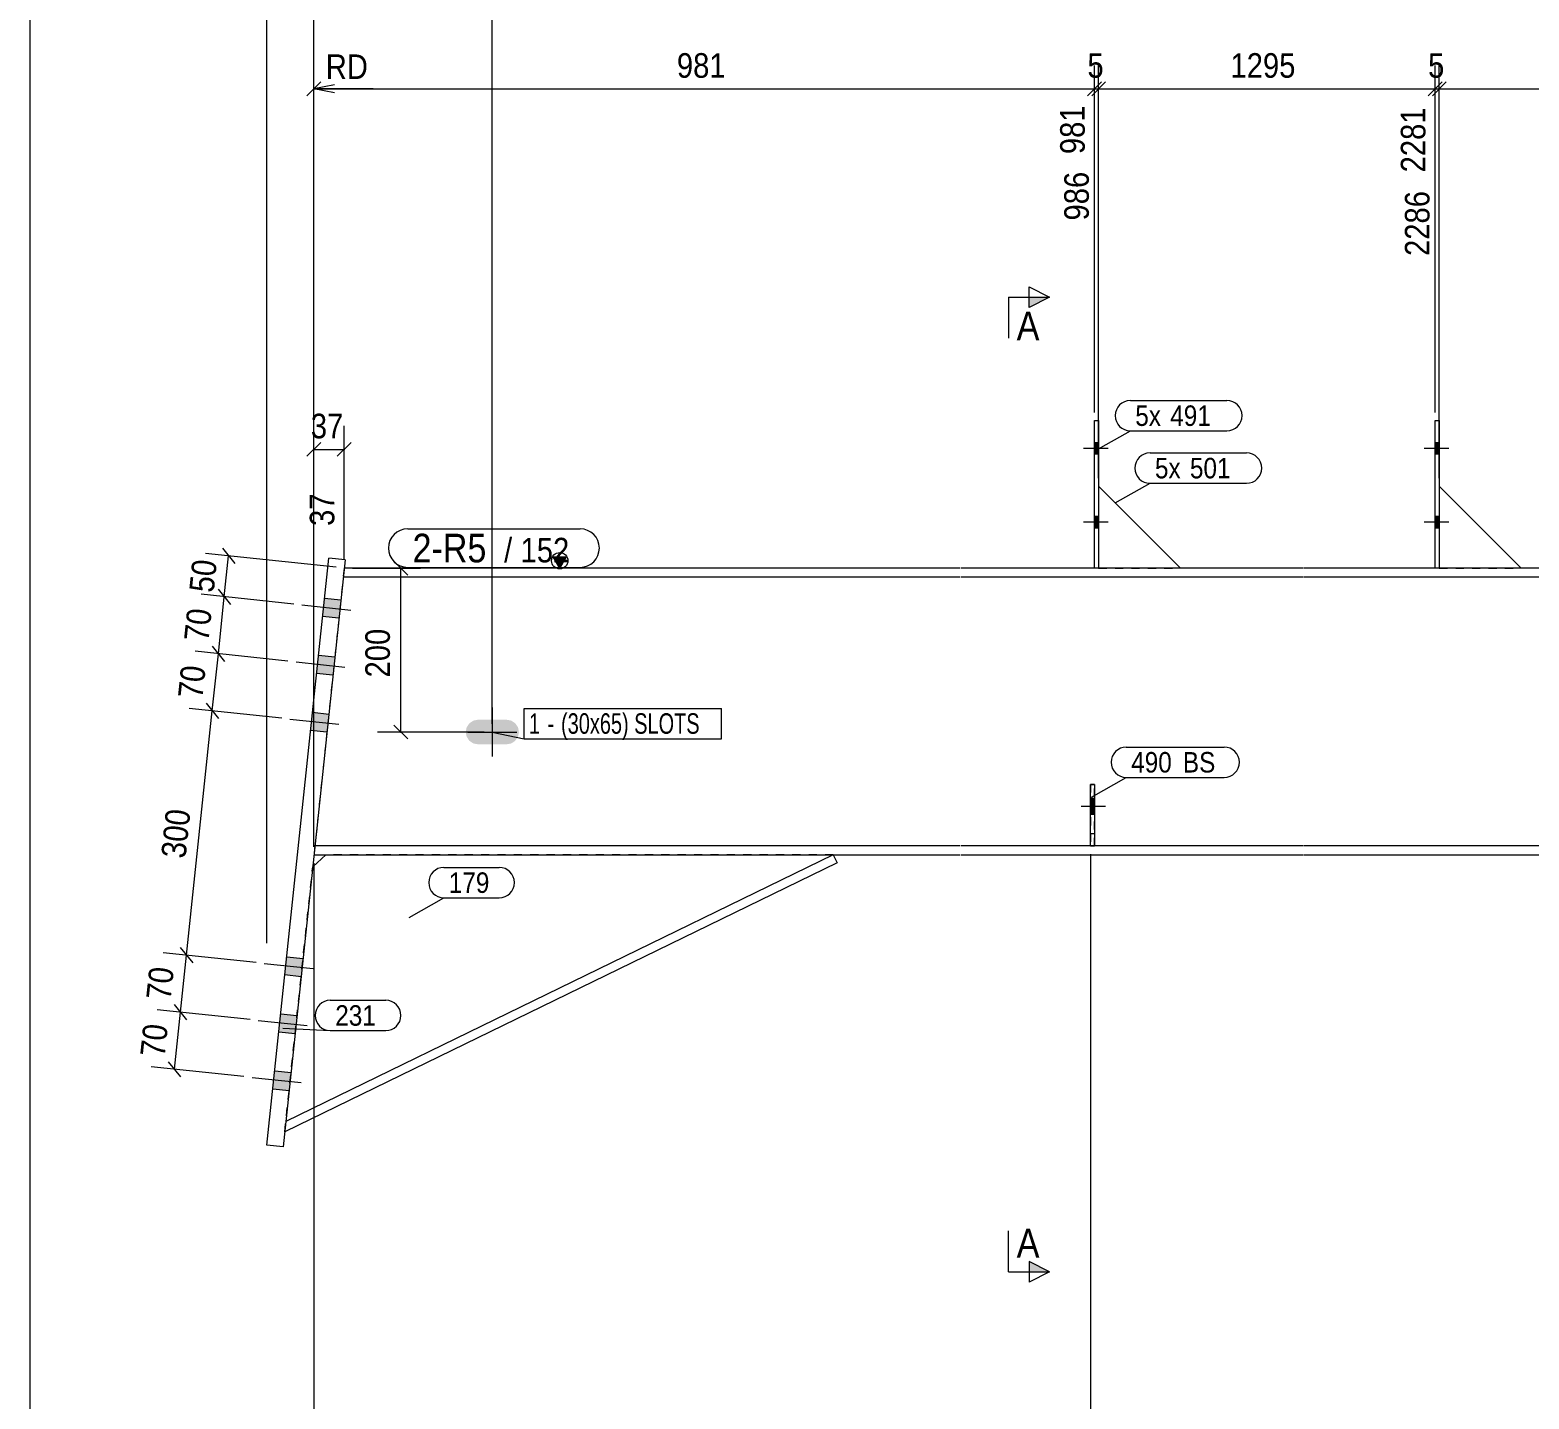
# Model space of a CAD drawing. Header units: millimetres. Extents: x 2 to 579, y 1 to 405.
# Drawn here: x 5 to 188, y 137.1 to 304.2 of the extents above; entities that cross this region are included whole.
import ezdxf

# ---------------------------------------------------------------- set-up
doc = ezdxf.new("R2010")
doc.units = ezdxf.units.MM
for name, pattern in [('XKITLINE00', [0]), ('XKITLINE01', [4, 1, -1, 1, -1]), ('XKITLINE02', [4, 2, -2])]:
    doc.linetypes.add(name, pattern=pattern)
for name, color, linetype, lineweight in [('Bolt', 3, 'Continuous', 0), ('BoltMark', 7, 'Continuous', 0), ('Dimensions', 7, 'Continuous', 0), ('DrawingSheet', 5, 'Continuous', 0), ('Part', 2, 'Continuous', 0), ('PartMark', 7, 'Continuous', 0), ('Section', 6, 'Continuous', 0)]:
    doc.layers.add(name, color=color, linetype=linetype, lineweight=lineweight)
doc.styles.add('ARIAL', font='ARIAL.TTF')
doc.styles.add('ARIAL_NARROW', font='ARIALN.TTF')

# ---------------------------------------------------------------- blocks, each defined once
blk = doc.blocks.new('*A3')
at = {"layer": 'Bolt'}
blk.add_hatch(color=3, dxfattribs=at).paths.add_polyline_path([(59.68, 217.04), (59.11, 217.15), (58.62, 217.48), (58.3, 217.97), (58.18, 218.54), (58.3, 219.11), (58.62, 219.6), (59.11, 219.93), (59.68, 220.04), (63.18, 220.04), (63.76, 219.93), (64.24, 219.6), (64.57, 219.11), (64.68, 218.54), (64.57, 217.97), (64.24, 217.48), (63.76, 217.15), (63.18, 217.04)], flags=17)
at = {"layer": 'Bolt', "color": 3, "linetype": 'XKITLINE00', "lineweight": 0}
for p, q in [((61.43, 221.54), (61.43, 215.54)), ((58.43, 218.54), (64.43, 218.54))]:
    blk.add_line(p, q, dxfattribs=at)
blk = doc.blocks.new('*A8')
at = {"layer": 'Bolt', "color": 3, "linetype": 'XKITLINE02', "lineweight": 0}
for p, q in [((134.94, 210.42), (134.44, 210.42)), ((136.29, 209.44), (133.29, 209.44)), ((134.94, 208.46), (134.44, 208.46))]:
    blk.add_line(p, q, dxfattribs=at)
blk = doc.blocks.new('*A9')
at = {"layer": 'Bolt'}
blk.add_hatch(color=3, dxfattribs=at).paths.add_polyline_path([(134.94, 208.46), (134.44, 208.46), (134.44, 210.42), (134.94, 210.42)], flags=17)
at = {"layer": 'Bolt', "color": 3, "linetype": 'XKITLINE00', "lineweight": 0}
for p, q in [((134.94, 210.42), (134.44, 210.42)), ((136.29, 209.44), (133.29, 209.44)), ((134.94, 208.46), (134.44, 208.46))]:
    blk.add_line(p, q, dxfattribs=at)
blk = doc.blocks.new('*A11')
at = {"layer": 'Bolt'}
for points in [[(176.52, 253.84), (177.02, 253.84), (177.02, 252.44), (176.52, 252.44)], [(176.52, 253.84), (177.02, 253.84), (177.02, 252.44), (176.52, 252.44)], [(176.52, 244.84), (177.02, 244.84), (177.02, 243.44), (176.52, 243.44)], [(176.52, 244.84), (177.02, 244.84), (177.02, 243.44), (176.52, 243.44)]]:
    blk.add_hatch(color=3, dxfattribs=at).paths.add_polyline_path(points, flags=17)
at = {"layer": 'Bolt', "color": 3, "linetype": 'XKITLINE00', "lineweight": 0}
for p, q in [((178.18, 253.14), (175.18, 253.14)), ((178.18, 253.14), (175.18, 253.14)), ((177.02, 253.84), (176.52, 253.84)), ((177.02, 253.84), (176.52, 253.84)), ((177.02, 252.44), (176.52, 252.44)), ((177.02, 252.44), (176.52, 252.44)), ((178.18, 244.14), (175.18, 244.14)), ((178.18, 244.14), (175.18, 244.14)), ((177.02, 244.84), (176.52, 244.84)), ((177.02, 244.84), (176.52, 244.84)), ((177.02, 243.44), (176.52, 243.44)), ((177.02, 243.44), (176.52, 243.44))]:
    blk.add_line(p, q, dxfattribs=at)
blk = doc.blocks.new('*A14')
at = {"layer": 'Bolt'}
for points in [[(134.94, 253.84), (135.44, 253.84), (135.44, 252.44), (134.94, 252.44)], [(134.94, 253.84), (135.44, 253.84), (135.44, 252.44), (134.94, 252.44)], [(134.94, 244.84), (135.44, 244.84), (135.44, 243.44), (134.94, 243.44)], [(134.94, 244.84), (135.44, 244.84), (135.44, 243.44), (134.94, 243.44)]]:
    blk.add_hatch(color=3, dxfattribs=at).paths.add_polyline_path(points, flags=17)
at = {"layer": 'Bolt', "color": 3, "linetype": 'XKITLINE00', "lineweight": 0}
for p, q in [((136.6, 253.14), (133.6, 253.14)), ((136.6, 253.14), (133.6, 253.14)), ((135.44, 253.84), (134.94, 253.84)), ((135.44, 253.84), (134.94, 253.84)), ((135.44, 252.44), (134.94, 252.44)), ((135.44, 252.44), (134.94, 252.44)), ((136.6, 244.14), (133.6, 244.14)), ((136.6, 244.14), (133.6, 244.14)), ((135.44, 244.84), (134.94, 244.84)), ((135.44, 244.84), (134.94, 244.84)), ((135.44, 243.44), (134.94, 243.44)), ((135.44, 243.44), (134.94, 243.44))]:
    blk.add_line(p, q, dxfattribs=at)
blk = doc.blocks.new('*A15')
at = {"layer": 'Bolt'}
for points in [[(42.71, 232.47), (40.72, 232.68), (40.95, 234.87), (42.94, 234.66)], [(42.71, 232.47), (40.72, 232.68), (40.95, 234.87), (42.94, 234.66)], [(41.98, 225.51), (39.99, 225.72), (40.22, 227.91), (42.21, 227.7)], [(41.98, 225.51), (39.99, 225.72), (40.22, 227.91), (42.21, 227.7)], [(41.24, 218.55), (39.25, 218.76), (39.48, 220.95), (41.47, 220.74)], [(41.24, 218.55), (39.25, 218.76), (39.48, 220.95), (41.47, 220.74)], [(38.1, 188.72), (36.11, 188.93), (36.34, 191.11), (38.33, 190.91)], [(38.1, 188.72), (36.11, 188.93), (36.34, 191.11), (38.33, 190.91)], [(37.36, 181.76), (35.37, 181.97), (35.6, 184.15), (37.59, 183.94)], [(37.36, 181.76), (35.37, 181.97), (35.6, 184.15), (37.59, 183.94)], [(36.63, 174.79), (34.64, 175), (34.87, 177.19), (36.86, 176.98)], [(36.63, 174.79), (34.64, 175), (34.87, 177.19), (36.86, 176.98)]]:
    blk.add_hatch(color=3, dxfattribs=at).paths.add_polyline_path(points, flags=17)
at = {"layer": 'Bolt', "color": 3, "linetype": 'XKITLINE00', "lineweight": 0}
for p, q in [((40.95, 234.87), (42.94, 234.66)), ((40.95, 234.87), (42.94, 234.66)), ((38.2, 234.06), (44.17, 233.43)), ((38.2, 234.06), (44.17, 233.43)), ((40.72, 232.68), (42.71, 232.47)), ((40.72, 232.68), (42.71, 232.47)), ((37.47, 227.09), (43.43, 226.47)), ((37.47, 227.09), (43.43, 226.47)), ((40.22, 227.91), (42.21, 227.7)), ((40.22, 227.91), (42.21, 227.7)), ((39.99, 225.72), (41.98, 225.51)), ((39.99, 225.72), (41.98, 225.51)), ((36.73, 220.13), (42.7, 219.5)), ((36.73, 220.13), (42.7, 219.5)), ((39.48, 220.95), (41.47, 220.74)), ((39.48, 220.95), (41.47, 220.74)), ((39.25, 218.76), (41.24, 218.55)), ((39.25, 218.76), (41.24, 218.55)), ((33.59, 190.3), (39.55, 189.67)), ((33.59, 190.3), (39.55, 189.67)), ((36.34, 191.11), (38.33, 190.91)), ((36.34, 191.11), (38.33, 190.91)), ((36.11, 188.93), (38.1, 188.72)), ((36.11, 188.93), (38.1, 188.72)), ((32.85, 183.34), (38.82, 182.71)), ((32.85, 183.34), (38.82, 182.71)), ((35.6, 184.15), (37.59, 183.94)), ((35.6, 184.15), (37.59, 183.94)), ((35.37, 181.97), (37.36, 181.76)), ((35.37, 181.97), (37.36, 181.76)), ((32.12, 176.38), (38.08, 175.75)), ((32.12, 176.38), (38.08, 175.75)), ((34.87, 177.19), (36.86, 176.98)), ((34.87, 177.19), (36.86, 176.98)), ((34.64, 175), (36.63, 174.79)), ((34.64, 175), (36.63, 174.79))]:
    blk.add_line(p, q, dxfattribs=at)
blk = doc.blocks.new('*A17')
at = {"layer": 'Part'}
blk.add_hatch(color=2, dxfattribs=at).paths.add_polyline_path([(68.86, 239.94), (70.46, 239.94), (69.66, 238.54)], flags=17)
at = {"layer": 'Part', "color": 2, "linetype": 'XKITLINE00', "lineweight": 0}
for p, q in [((69.66, 238.54), (68.86, 239.94)), ((68.86, 239.94), (70.46, 239.94)), ((70.46, 239.94), (69.66, 238.54)), ((118.54, 238.54), (43.35, 238.54)), ((160.44, 238.54), (118.64, 238.54)), ((202.02, 238.54), (160.54, 238.54)), ((118.54, 237.44), (43.23, 237.44)), ((160.44, 237.44), (118.64, 237.44)), ((202.02, 237.44), (160.54, 237.44)), ((39.66, 203.54), (118.54, 203.54)), ((118.54, 204.64), (39.77, 204.64)), ((160.44, 204.64), (118.64, 204.64)), ((118.64, 203.54), (160.44, 203.54)), ((202.02, 204.64), (160.54, 204.64)), ((160.54, 203.54), (202.02, 203.54))]:
    blk.add_line(p, q, dxfattribs=at)
at = {"layer": 'Part', "color": 7, "linetype": 'XKITLINE01', "lineweight": 0}
blk.add_line((43.35, 238.54), (39.66, 203.54), dxfattribs=at)
at = {"layer": 'Part', "color": 2, "linetype": 'XKITLINE00', "lineweight": 0}
blk.add_circle((69.66, 239.44), 1, dxfattribs=at)
blk = doc.blocks.new('*A23')
at = {"layer": 'Part', "color": 7, "linetype": 'XKITLINE01', "lineweight": 0}
for p, q in [((134.44, 212.14), (134.44, 204.64)), ((134.94, 212.14), (134.44, 212.14)), ((134.94, 204.64), (134.94, 212.14)), ((134.44, 206.14), (134.94, 206.14)), ((134.44, 204.64), (134.94, 204.64))]:
    blk.add_line(p, q, dxfattribs=at)
blk = doc.blocks.new('*A24')
at = {"layer": 'Part', "color": 2, "linetype": 'XKITLINE00', "lineweight": 0}
for p, q in [((134.44, 204.64), (134.44, 212.14)), ((134.44, 212.14), (134.94, 212.14)), ((134.94, 212.14), (134.94, 204.64))]:
    blk.add_line(p, q, dxfattribs=at)
at = {"layer": 'Part', "color": 7, "linetype": 'XKITLINE01', "lineweight": 0}
for p, q in [((134.44, 206.14), (134.94, 206.14)), ((134.94, 204.64), (134.44, 204.64))]:
    blk.add_line(p, q, dxfattribs=at)
blk = doc.blocks.new('*A26')
at = {"layer": 'Part', "color": 2, "linetype": 'XKITLINE00', "lineweight": 0}
blk.add_line((187.02, 238.54), (177.02, 248.54), dxfattribs=at)
at = {"layer": 'Part', "color": 7, "linetype": 'XKITLINE01', "lineweight": 0}
for p, q in [((177.02, 248.54), (177.02, 238.54)), ((177.02, 238.54), (187.02, 238.54))]:
    blk.add_line(p, q, dxfattribs=at)
blk = doc.blocks.new('*A27')
at = {"layer": 'Part', "color": 2, "linetype": 'XKITLINE00', "lineweight": 0}
for p, q in [((176.52, 238.54), (176.52, 256.54)), ((176.52, 256.54), (177.02, 256.54)), ((177.02, 256.54), (177.02, 238.54))]:
    blk.add_line(p, q, dxfattribs=at)
at = {"layer": 'Part', "color": 7, "linetype": 'XKITLINE01', "lineweight": 0}
blk.add_line((177.02, 238.54), (176.52, 238.54), dxfattribs=at)
blk = doc.blocks.new('*A32')
at = {"layer": 'Part', "color": 2, "linetype": 'XKITLINE00', "lineweight": 0}
blk.add_line((145.44, 238.54), (135.44, 248.54), dxfattribs=at)
at = {"layer": 'Part', "color": 7, "linetype": 'XKITLINE01', "lineweight": 0}
for p, q in [((135.44, 248.54), (135.44, 238.54)), ((135.44, 238.54), (145.44, 238.54))]:
    blk.add_line(p, q, dxfattribs=at)
blk = doc.blocks.new('*A33')
at = {"layer": 'Part', "color": 2, "linetype": 'XKITLINE00', "lineweight": 0}
for p, q in [((134.94, 238.54), (134.94, 256.54)), ((134.94, 256.54), (135.44, 256.54)), ((135.44, 256.54), (135.44, 238.54))]:
    blk.add_line(p, q, dxfattribs=at)
at = {"layer": 'Part', "color": 7, "linetype": 'XKITLINE01', "lineweight": 0}
blk.add_line((135.44, 238.54), (134.94, 238.54), dxfattribs=at)
blk = doc.blocks.new('*A34')
at = {"layer": 'Part', "color": 2, "linetype": 'XKITLINE00', "lineweight": 0}
for p, q in [((33.91, 168.14), (41.47, 239.75)), ((43.46, 239.54), (41.47, 239.75)), ((43.46, 239.54), (35.9, 167.93)), ((35.9, 167.93), (33.91, 168.14))]:
    blk.add_line(p, q, dxfattribs=at)
blk = doc.blocks.new('*A35')
at = {"layer": 'Part', "color": 2, "linetype": 'XKITLINE00', "lineweight": 0}
for p, q in [((103.05, 203.54), (36.23, 171.02)), ((39.51, 202.09), (41.12, 203.54)), ((103.05, 203.54), (103.54, 202.56)), ((103.54, 202.56), (36.09, 169.73))]:
    blk.add_line(p, q, dxfattribs=at)
at = {"layer": 'Part', "color": 7, "linetype": 'XKITLINE01', "lineweight": 0}
for p, q in [((103.05, 203.54), (41.12, 203.54)), ((36.09, 169.73), (39.51, 202.09))]:
    blk.add_line(p, q, dxfattribs=at)
blk = doc.blocks.new('*A82')
at = {"layer": 'DrawingSheet', "color": 5, "linetype": 'XKITLINE00', "lineweight": 0}
blk.add_line((5, 405), (5, 5), dxfattribs=at)
blk = doc.blocks.new('*A90')
at = {"layer": 'Dimensions', "color": 7, "linetype": 'XKITLINE00', "lineweight": 0}
blk.add_line((33.91, 192.77), (33.91, 343.89), dxfattribs=at)
blk = doc.blocks.new('*A91')
at = {"layer": 'Dimensions', "color": 7, "linetype": 'XKITLINE00', "lineweight": 0}
for p, q in [((33.91, 192.77), (33.91, 331.89)), ((39.66, 204.54), (39.66, 331.89)), ((34.76, 329.89), (33.07, 328.19)), ((40.51, 329.89), (38.81, 328.19)), ((33.91, 329.04), (39.66, 329.04))]:
    blk.add_line(p, q, dxfattribs=at)
at = {"layer": 'Dimensions', "color": 3}
for p in [(33.91, 329.04), (39.66, 329.04)]:
    blk.add_point(p, dxfattribs=at)
at = {"layer": 'Dimensions', "color": 3, "style": 'ARIAL', "width": 0.85}
blk.add_text('57', height=3, dxfattribs=at).set_placement((34.56, 330.39))
blk = doc.blocks.new('*A92')
at = {"layer": 'Dimensions', "color": 7, "linetype": 'XKITLINE00', "lineweight": 0}
for p, q in [((37.21, 234.16), (25.89, 235.36)), ((27.96, 235.99), (29.47, 234.12)), ((27.99, 228.09), (28.72, 235.06)), ((27.23, 229.03), (28.74, 227.16)), ((36.47, 227.2), (25.15, 228.39))]:
    blk.add_line(p, q, dxfattribs=at)
at = {"layer": 'Dimensions', "color": 3}
for p in [(28.72, 235.06), (27.99, 228.09)]:
    blk.add_point(p, dxfattribs=at)
at = {"layer": 'Dimensions', "color": 3, "style": 'ARIAL', "width": 0.85}
blk.add_text('70', height=3, rotation=83.9784, dxfattribs=at).set_placement((26.78, 229.5))
blk = doc.blocks.new('*A93')
at = {"layer": 'Dimensions', "color": 7, "linetype": 'XKITLINE00', "lineweight": 0}
for p, q in [((42.36, 238.65), (26.41, 240.33)), ((28.49, 240.96), (30, 239.1)), ((28.72, 235.06), (29.24, 240.03)), ((37.21, 234.16), (25.89, 235.36)), ((27.96, 235.99), (29.47, 234.12))]:
    blk.add_line(p, q, dxfattribs=at)
at = {"layer": 'Dimensions', "color": 3}
for p in [(29.24, 240.03), (28.72, 235.06)]:
    blk.add_point(p, dxfattribs=at)
at = {"layer": 'Dimensions', "color": 3, "style": 'ARIAL', "width": 0.85}
blk.add_text('50', height=3, rotation=83.9784, dxfattribs=at).set_placement((27.41, 235.47))
blk = doc.blocks.new('*A94')
at = {"layer": 'PartMark', "color": 7, "linetype": 'XKITLINE00', "lineweight": 0}
for p, q in [((41.66, 185.8), (48.42, 185.8)), ((35.86, 182.4), (41.66, 182.1)), ((41.66, 182.1), (48.42, 182.1))]:
    blk.add_line(p, q, dxfattribs=at)
for centre, start, end in [((41.66, 183.95), 90, 270), ((48.42, 183.95), 270, 90)]:
    blk.add_arc(centre, 1.85, start, end, dxfattribs=at)
at = {"layer": 'PartMark', "color": 3, "style": 'ARIAL', "width": 0.85}
blk.add_text('231', height=2.5, dxfattribs=at).set_placement((42.26, 182.7))
blk = doc.blocks.new('*A95')
at = {"layer": 'PartMark', "color": 7, "linetype": 'XKITLINE00', "lineweight": 0}
for p, q in [((55.52, 202.01), (62.28, 202.01)), ((51.28, 195.92), (55.52, 198.31)), ((55.52, 198.31), (62.28, 198.31))]:
    blk.add_line(p, q, dxfattribs=at)
for centre, start, end in [((55.52, 200.16), 90, 270), ((62.28, 200.16), 270, 90)]:
    blk.add_arc(centre, 1.85, start, end, dxfattribs=at)
at = {"layer": 'PartMark', "color": 3, "style": 'ARIAL', "width": 0.85}
blk.add_text('179', height=2.5, dxfattribs=at).set_placement((56.12, 198.91))
blk = doc.blocks.new('*A98')
at = {"layer": 'PartMark', "color": 7, "linetype": 'XKITLINE00', "lineweight": 0}
for p, q in [((51.1, 243.34), (72.15, 243.34)), ((51.1, 238.64), (72.15, 238.64))]:
    blk.add_line(p, q, dxfattribs=at)
for centre, start, end in [((51.1, 240.99), 90, 270), ((72.15, 240.99), 270, 90)]:
    blk.add_arc(centre, 2.35, start, end, dxfattribs=at)
at = {"layer": 'PartMark', "color": 1, "style": 'ARIAL', "width": 0.85}
blk.add_text('2-R5', height=3.5, dxfattribs=at).set_placement((51.7, 239.24))
at = {"layer": 'PartMark', "color": 3, "style": 'ARIAL', "width": 0.85}
for s, p in [('/', (62.87, 239.24)), ('152', (64.88, 239.24))]:
    blk.add_text(s, height=3, dxfattribs=at).set_placement(p)
blk = doc.blocks.new('*A99')
at = {"layer": 'PartMark', "color": 7, "linetype": 'XKITLINE00', "lineweight": 0}
for p, q in [((141.71, 252.6), (153.49, 252.6)), ((137.47, 246.51), (141.71, 248.9)), ((141.71, 248.9), (153.49, 248.9))]:
    blk.add_line(p, q, dxfattribs=at)
for centre, start, end in [((141.71, 250.75), 90, 270), ((153.49, 250.75), 270, 90)]:
    blk.add_arc(centre, 1.85, start, end, dxfattribs=at)
at = {"layer": 'PartMark', "color": 3, "style": 'ARIAL', "width": 0.85}
for s, p in [('5x', (142.31, 249.5)), ('501', (146.58, 249.5))]:
    blk.add_text(s, height=2.5, dxfattribs=at).set_placement(p)
blk = doc.blocks.new('*A100')
at = {"layer": 'PartMark', "color": 7, "linetype": 'XKITLINE00', "lineweight": 0}
for p, q in [((139.31, 259), (151.09, 259)), ((135.07, 252.91), (139.31, 255.3)), ((139.31, 255.3), (151.09, 255.3))]:
    blk.add_line(p, q, dxfattribs=at)
for centre, start, end in [((139.31, 257.15), 90, 270), ((151.09, 257.15), 270, 90)]:
    blk.add_arc(centre, 1.85, start, end, dxfattribs=at)
at = {"layer": 'PartMark', "color": 3, "style": 'ARIAL', "width": 0.85}
for s, p in [('5x', (139.91, 255.9)), ('491', (144.18, 255.9))]:
    blk.add_text(s, height=2.5, dxfattribs=at).set_placement(p)
blk = doc.blocks.new('*A103')
at = {"layer": 'PartMark', "color": 7, "linetype": 'XKITLINE00', "lineweight": 0}
for p, q in [((138.81, 216.7), (150.77, 216.7)), ((134.57, 210.61), (138.81, 213)), ((138.81, 213), (150.77, 213))]:
    blk.add_line(p, q, dxfattribs=at)
for centre, start, end in [((138.81, 214.85), 90, 270), ((150.77, 214.85), 270, 90)]:
    blk.add_arc(centre, 1.85, start, end, dxfattribs=at)
at = {"layer": 'PartMark', "color": 3, "style": 'ARIAL', "width": 0.85}
for s, p in [('490', (139.41, 213.6)), ('BS', (145.72, 213.6))]:
    blk.add_text(s, height=2.5, dxfattribs=at).set_placement(p)
blk = doc.blocks.new('*A105')
at = {"layer": 'Section'}
for points in [[(126.94, 271.61), (129.44, 271.61), (126.94, 270.36)], [(126.94, 153.91), (129.44, 152.66), (126.94, 152.66)]]:
    blk.add_hatch(color=3, dxfattribs=at).paths.add_polyline_path(points, flags=17)
at = {"layer": 'Section', "color": 3, "linetype": 'XKITLINE00', "lineweight": 0}
for p, q in [((126.94, 270.36), (126.94, 272.86)), ((126.94, 272.86), (129.44, 271.61)), ((129.44, 271.61), (126.94, 270.36)), ((129.44, 152.66), (126.94, 153.91)), ((126.94, 153.91), (126.94, 151.41)), ((129.44, 152.66), (126.94, 151.41))]:
    blk.add_line(p, q, dxfattribs=at)
at = {"layer": 'Section', "color": 1, "linetype": 'XKITLINE00', "lineweight": 0}
for p, q in [((124.44, 271.61), (124.44, 266.61)), ((124.44, 271.61), (129.44, 271.61)), ((124.44, 152.66), (124.44, 157.66)), ((124.44, 152.66), (129.44, 152.66))]:
    blk.add_line(p, q, dxfattribs=at)
at = {"layer": 'Section', "color": 7, "style": 'ARIAL', "width": 0.85}
for p in [(125.44, 266.36), (125.44, 154.41)]:
    blk.add_text('A', height=3.5, dxfattribs=at).set_placement(p)
blk = doc.blocks.new('*A107')
at = {"layer": 'Dimensions', "color": 7, "linetype": 'XKITLINE00', "lineweight": 0}
for p, q in [((22.61, 185.27), (24.12, 183.4)), ((31.86, 183.44), (20.54, 184.64)), ((22.64, 177.38), (23.37, 184.34)), ((31.12, 176.48), (19.8, 177.68)), ((21.88, 178.31), (23.39, 176.44))]:
    blk.add_line(p, q, dxfattribs=at)
at = {"layer": 'Dimensions', "color": 3}
for p in [(23.37, 184.34), (22.64, 177.38)]:
    blk.add_point(p, dxfattribs=at)
at = {"layer": 'Dimensions', "color": 3, "style": 'ARIAL', "width": 0.85}
blk.add_text('70', height=3, rotation=83.9784, dxfattribs=at).set_placement((21.43, 178.79))
blk = doc.blocks.new('*A108')
at = {"layer": 'Dimensions', "color": 7, "linetype": 'XKITLINE00', "lineweight": 0}
for p, q in [((23.35, 192.23), (24.86, 190.37)), ((32.59, 190.4), (21.27, 191.6)), ((23.37, 184.34), (24.1, 191.3)), ((22.61, 185.27), (24.12, 183.4)), ((31.86, 183.44), (20.54, 184.64))]:
    blk.add_line(p, q, dxfattribs=at)
at = {"layer": 'Dimensions', "color": 3}
for p in [(24.1, 191.3), (23.37, 184.34)]:
    blk.add_point(p, dxfattribs=at)
at = {"layer": 'Dimensions', "color": 3, "style": 'ARIAL', "width": 0.85}
blk.add_text('70', height=3, rotation=83.9784, dxfattribs=at).set_placement((22.16, 185.75))
blk = doc.blocks.new('*A109')
at = {"layer": 'Dimensions', "color": 7, "linetype": 'XKITLINE00', "lineweight": 0}
for p, q in [((35.74, 220.24), (24.42, 221.43)), ((26.5, 222.07), (28.01, 220.2)), ((24.1, 191.3), (27.25, 221.13)), ((23.35, 192.23), (24.86, 190.37)), ((32.59, 190.4), (21.27, 191.6))]:
    blk.add_line(p, q, dxfattribs=at)
at = {"layer": 'Dimensions', "color": 3}
for p in [(27.25, 221.13), (24.1, 191.3)]:
    blk.add_point(p, dxfattribs=at)
at = {"layer": 'Dimensions', "color": 3, "style": 'ARIAL', "width": 0.85}
blk.add_text('300', height=3, rotation=83.9784, dxfattribs=at).set_placement((23.98, 203.04))
blk = doc.blocks.new('*A110')
at = {"layer": 'Dimensions', "color": 7, "linetype": 'XKITLINE00', "lineweight": 0}
for p, q in [((27.23, 229.03), (28.74, 227.16)), ((36.47, 227.2), (25.15, 228.39)), ((27.25, 221.13), (27.99, 228.09)), ((35.74, 220.24), (24.42, 221.43)), ((26.5, 222.07), (28.01, 220.2))]:
    blk.add_line(p, q, dxfattribs=at)
at = {"layer": 'Dimensions', "color": 3}
for p in [(27.99, 228.09), (27.25, 221.13)]:
    blk.add_point(p, dxfattribs=at)
at = {"layer": 'Dimensions', "color": 3, "style": 'ARIAL', "width": 0.85}
blk.add_text('70', height=3, rotation=83.9784, dxfattribs=at).set_placement((26.04, 222.54))
blk = doc.blocks.new('*A111')
at = {"layer": 'Dimensions', "color": 7, "linetype": 'XKITLINE00', "lineweight": 0}
blk.add_line((39.66, 204.54), (39.66, 331.89), dxfattribs=at)
blk = doc.blocks.new('*A113')
at = {"layer": 'Dimensions', "color": 7, "linetype": 'XKITLINE00', "lineweight": 0}
for p, q in [((39.66, 204.54), (39.66, 319.89)), ((61.43, 219.54), (61.43, 319.89)), ((40.51, 317.89), (38.81, 316.19)), ((39.66, 317.04), (61.43, 317.04)), ((62.28, 317.89), (60.58, 316.19))]:
    blk.add_line(p, q, dxfattribs=at)
at = {"layer": 'Dimensions', "color": 3}
for p in [(39.66, 317.04), (61.43, 317.04)]:
    blk.add_point(p, dxfattribs=at)
at = {"layer": 'Dimensions', "color": 3, "style": 'ARIAL', "width": 0.85}
blk.add_text('218', height=3, dxfattribs=at).set_placement((47.21, 318.39))
blk.add_text('218', height=3, rotation=90.0002, dxfattribs=at).set_placement((60.23, 309.07))
blk = doc.blocks.new('*A114')
at = {"layer": 'Dimensions', "color": 7, "linetype": 'XKITLINE00', "lineweight": 0}
blk.add_line((61.43, 219.54), (61.43, 319.89), dxfattribs=at)
blk = doc.blocks.new('*A116')
at = {"layer": 'Dimensions', "color": 7, "linetype": 'XKITLINE00', "lineweight": 0}
for p, q in [((134.44, 203.64), (134.44, 122.64)), ((39.66, 202.54), (39.66, 122.64)), ((40.51, 125.89), (38.81, 124.19)), ((39.66, 125.04), (134.44, 125.04)), ((135.28, 125.89), (133.59, 124.19))]:
    blk.add_line(p, q, dxfattribs=at)
at = {"layer": 'Dimensions', "color": 3}
for p in [(39.66, 125.04), (134.44, 125.04)]:
    blk.add_point(p, dxfattribs=at)
at = {"layer": 'Dimensions', "color": 3, "style": 'ARIAL', "width": 0.85}
blk.add_text('976', height=3, rotation=90.0002, dxfattribs=at).set_placement((133.24, 126.34))
blk.add_text('976', height=3, dxfattribs=at).set_placement((83.71, 126.39))
blk = doc.blocks.new('*A117')
at = {"layer": 'Dimensions', "color": 7, "linetype": 'XKITLINE00', "lineweight": 0}
for p, q in [((134.44, 203.64), (134.44, 122.64)), ((217.92, 203.64), (217.92, 122.64)), ((135.28, 125.89), (133.59, 124.19)), ((134.44, 125.04), (217.92, 125.04)), ((218.76, 125.89), (217.07, 124.19))]:
    blk.add_line(p, q, dxfattribs=at)
at = {"layer": 'Dimensions', "color": 3}
for p in [(134.44, 125.04), (217.92, 125.04)]:
    blk.add_point(p, dxfattribs=at)
at = {"layer": 'Dimensions', "color": 3, "style": 'ARIAL', "width": 0.85}
blk.add_text('3576', height=3, rotation=90.0002, dxfattribs=at).set_placement((216.72, 126.34))
blk.add_text('2600', height=3, dxfattribs=at).set_placement((171.73, 126.39))
blk = doc.blocks.new('*A120')
at = {"layer": 'Dimensions', "color": 7, "linetype": 'XKITLINE00', "lineweight": 0}
for p, q in [((39.66, 204.54), (39.66, 301.54)), ((39.66, 204.54), (39.66, 299.89)), ((134.94, 257.54), (134.94, 299.89)), ((40.51, 297.89), (38.81, 296.19)), ((42.16, 297.54), (39.66, 297.04)), ((39.66, 297.04), (134.94, 297.04)), ((42.16, 296.54), (39.66, 297.04)), ((46.88, 297.04), (39.66, 297.04)), ((135.78, 297.89), (134.09, 296.19))]:
    blk.add_line(p, q, dxfattribs=at)
at = {"layer": 'Dimensions', "color": 3}
for p in [(39.66, 297.04), (134.94, 297.04)]:
    blk.add_point(p, dxfattribs=at)
at = {"layer": 'Dimensions', "color": 7}
blk.add_point((39.66, 297.04), dxfattribs=at)
at = {"layer": 'Dimensions', "color": 3, "style": 'ARIAL', "width": 0.85}
for s, p in [('RD', (41.1, 298.24)), ('981', (83.96, 298.39))]:
    blk.add_text(s, height=3, dxfattribs=at).set_placement(p)
blk.add_text('981', height=3, rotation=90.0002, dxfattribs=at).set_placement((133.74, 289.07))
blk = doc.blocks.new('*A121')
at = {"layer": 'Dimensions', "color": 7, "linetype": 'XKITLINE00', "lineweight": 0}
for p, q in [((134.94, 257.54), (134.94, 299.89)), ((135.44, 249.54), (135.44, 299.89)), ((135.78, 297.89), (134.09, 296.19)), ((136.28, 297.89), (134.59, 296.19)), ((134.94, 297.04), (135.44, 297.04))]:
    blk.add_line(p, q, dxfattribs=at)
at = {"layer": 'Dimensions', "color": 3}
for p in [(134.94, 297.04), (135.44, 297.04)]:
    blk.add_point(p, dxfattribs=at)
at = {"layer": 'Dimensions', "color": 3, "style": 'ARIAL', "width": 0.85}
blk.add_text('5', height=3, dxfattribs=at).set_placement((134.07, 298.39))
blk.add_text('986', height=3, rotation=90.0002, dxfattribs=at).set_placement((134.24, 280.97))
blk = doc.blocks.new('*A122')
at = {"layer": 'Dimensions', "color": 7, "linetype": 'XKITLINE00', "lineweight": 0}
for p, q in [((135.44, 249.54), (135.44, 299.89)), ((176.52, 257.54), (176.52, 299.89)), ((136.28, 297.89), (134.59, 296.19)), ((135.44, 297.04), (176.52, 297.04)), ((177.36, 297.89), (175.67, 296.19))]:
    blk.add_line(p, q, dxfattribs=at)
at = {"layer": 'Dimensions', "color": 3}
for p in [(135.44, 297.04), (176.52, 297.04)]:
    blk.add_point(p, dxfattribs=at)
at = {"layer": 'Dimensions', "color": 3, "style": 'ARIAL', "width": 0.85}
blk.add_text('1295', height=3, dxfattribs=at).set_placement((151.53, 298.39))
blk.add_text('2281', height=3, rotation=90.0002, dxfattribs=at).set_placement((175.32, 286.84))
blk = doc.blocks.new('*A123')
at = {"layer": 'Dimensions', "color": 7, "linetype": 'XKITLINE00', "lineweight": 0}
for p, q in [((176.52, 257.54), (176.52, 299.89)), ((177.02, 249.54), (177.02, 299.89)), ((177.36, 297.89), (175.67, 296.19)), ((177.86, 297.89), (176.17, 296.19)), ((176.52, 297.04), (177.02, 297.04))]:
    blk.add_line(p, q, dxfattribs=at)
at = {"layer": 'Dimensions', "color": 3}
for p in [(176.52, 297.04), (177.02, 297.04)]:
    blk.add_point(p, dxfattribs=at)
at = {"layer": 'Dimensions', "color": 3, "style": 'ARIAL', "width": 0.85}
blk.add_text('5', height=3, dxfattribs=at).set_placement((175.65, 298.39))
blk.add_text('2286', height=3, rotation=90.0002, dxfattribs=at).set_placement((175.82, 276.64))
blk = doc.blocks.new('*A124')
at = {"layer": 'Dimensions', "color": 7, "linetype": 'XKITLINE00', "lineweight": 0}
for p, q in [((177.02, 249.54), (177.02, 299.89)), ((218.42, 257.54), (218.42, 299.89)), ((177.86, 297.89), (176.17, 296.19)), ((177.02, 297.04), (218.42, 297.04)), ((219.26, 297.89), (217.57, 296.19))]:
    blk.add_line(p, q, dxfattribs=at)
at = {"layer": 'Dimensions', "color": 3}
for p in [(177.02, 297.04), (218.42, 297.04)]:
    blk.add_point(p, dxfattribs=at)
at = {"layer": 'Dimensions', "color": 3, "style": 'ARIAL', "width": 0.85}
blk.add_text('1295', height=3, dxfattribs=at).set_placement((193.27, 298.39))
blk.add_text('3581', height=3, rotation=90.0002, dxfattribs=at).set_placement((217.22, 286.84))
blk = doc.blocks.new('*A141')
at = {"layer": 'Dimensions', "color": 7, "linetype": 'XKITLINE00', "lineweight": 0}
for p, q in [((44.35, 238.54), (52.68, 238.54)), ((49.43, 239.39), (51.13, 237.69)), ((50.28, 218.54), (50.28, 238.54)), ((60.43, 218.54), (47.43, 218.54)), ((49.43, 219.39), (51.13, 217.69))]:
    blk.add_line(p, q, dxfattribs=at)
at = {"layer": 'Dimensions', "color": 3}
for p in [(50.28, 238.54), (50.28, 218.54)]:
    blk.add_point(p, dxfattribs=at)
at = {"layer": 'Dimensions', "color": 3, "style": 'ARIAL', "width": 0.85}
blk.add_text('200', height=3, rotation=90.0002, dxfattribs=at).set_placement((48.93, 225.2))
blk = doc.blocks.new('*A143')
at = {"layer": 'Dimensions', "color": 7, "linetype": 'XKITLINE00', "lineweight": 0}
for p, q in [((39.66, 204.54), (39.66, 255.89)), ((43.35, 239.54), (43.35, 255.89)), ((40.51, 253.89), (38.81, 252.19)), ((39.66, 253.04), (43.35, 253.04)), ((44.2, 253.89), (42.5, 252.19))]:
    blk.add_line(p, q, dxfattribs=at)
at = {"layer": 'Dimensions', "color": 3}
for p in [(39.66, 253.04), (43.35, 253.04)]:
    blk.add_point(p, dxfattribs=at)
at = {"layer": 'Dimensions', "color": 3, "style": 'ARIAL', "width": 0.85}
blk.add_text('37', height=3, dxfattribs=at).set_placement((39.28, 254.39))
blk.add_text('37', height=3, rotation=90.0002, dxfattribs=at).set_placement((42.15, 243.69))
blk = doc.blocks.new('*A145')
at = {"layer": 'BoltMark', "color": 7, "linetype": 'XKITLINE00', "lineweight": 0}
for p, q in [((65.3, 221.43), (89.42, 221.43)), ((65.3, 217.73), (65.3, 221.43)), ((89.42, 217.73), (89.42, 221.43)), ((61.43, 218.54), (65.3, 217.73)), ((65.3, 217.73), (89.42, 217.73))]:
    blk.add_line(p, q, dxfattribs=at)
at = {"layer": 'BoltMark', "color": 3, "style": 'ARIAL_NARROW', "width": 0.85}
for s, p in [('1', (65.9, 218.33)), ('(30x65) SLOTS', (69.82, 218.33)), ('-', (68.17, 218.33))]:
    blk.add_text(s, height=2.5, dxfattribs=at).set_placement(p)

msp = doc.modelspace()

# ---------------------------------------------------------------- block references
at = {"lineweight": 0}
for name in ['*A82', '*A90', '*A91', '*A111', '*A113', '*A114', '*A120', '*A121', '*A122', '*A123', '*A124', '*A105', '*A100', '*A143', '*A33', '*A27', '*A14', '*A99', '*A11', '*A32', '*A26', '*A98', '*A93', '*A34', '*A141', '*A92', '*A15', '*A110', '*A109', '*A3', '*A145', '*A103', '*A8', '*A9', '*A23', '*A24', '*A35', '*A116', '*A117', '*A95', '*A108', '*A107', '*A94']:
    msp.add_blockref(name, (0, 0), dxfattribs=at)
at = {"layer": 'Part', "lineweight": 0}
msp.add_blockref('*A17', (0, 0), dxfattribs=at)

doc.saveas('drawing.dxf')
